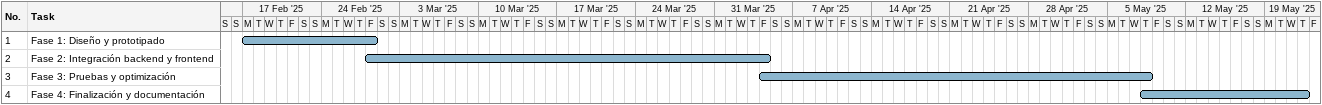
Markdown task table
| ID | Task | Start | Finish |
|---|---|---|---|
| 1 | Fase 1: Diseño y prototipado | 2025-02-17 | 2025-02-28 |
| 2 | Fase 2: Integración backend y frontend | 2025-02-28 | 2025-04-04 |
| 3 | Fase 3: Pruebas y optimización | 2025-04-04 | 2025-05-08 |
| 4 | Fase 4: Finalización y documentación | 2025-05-08 | 2025-05-22 |
